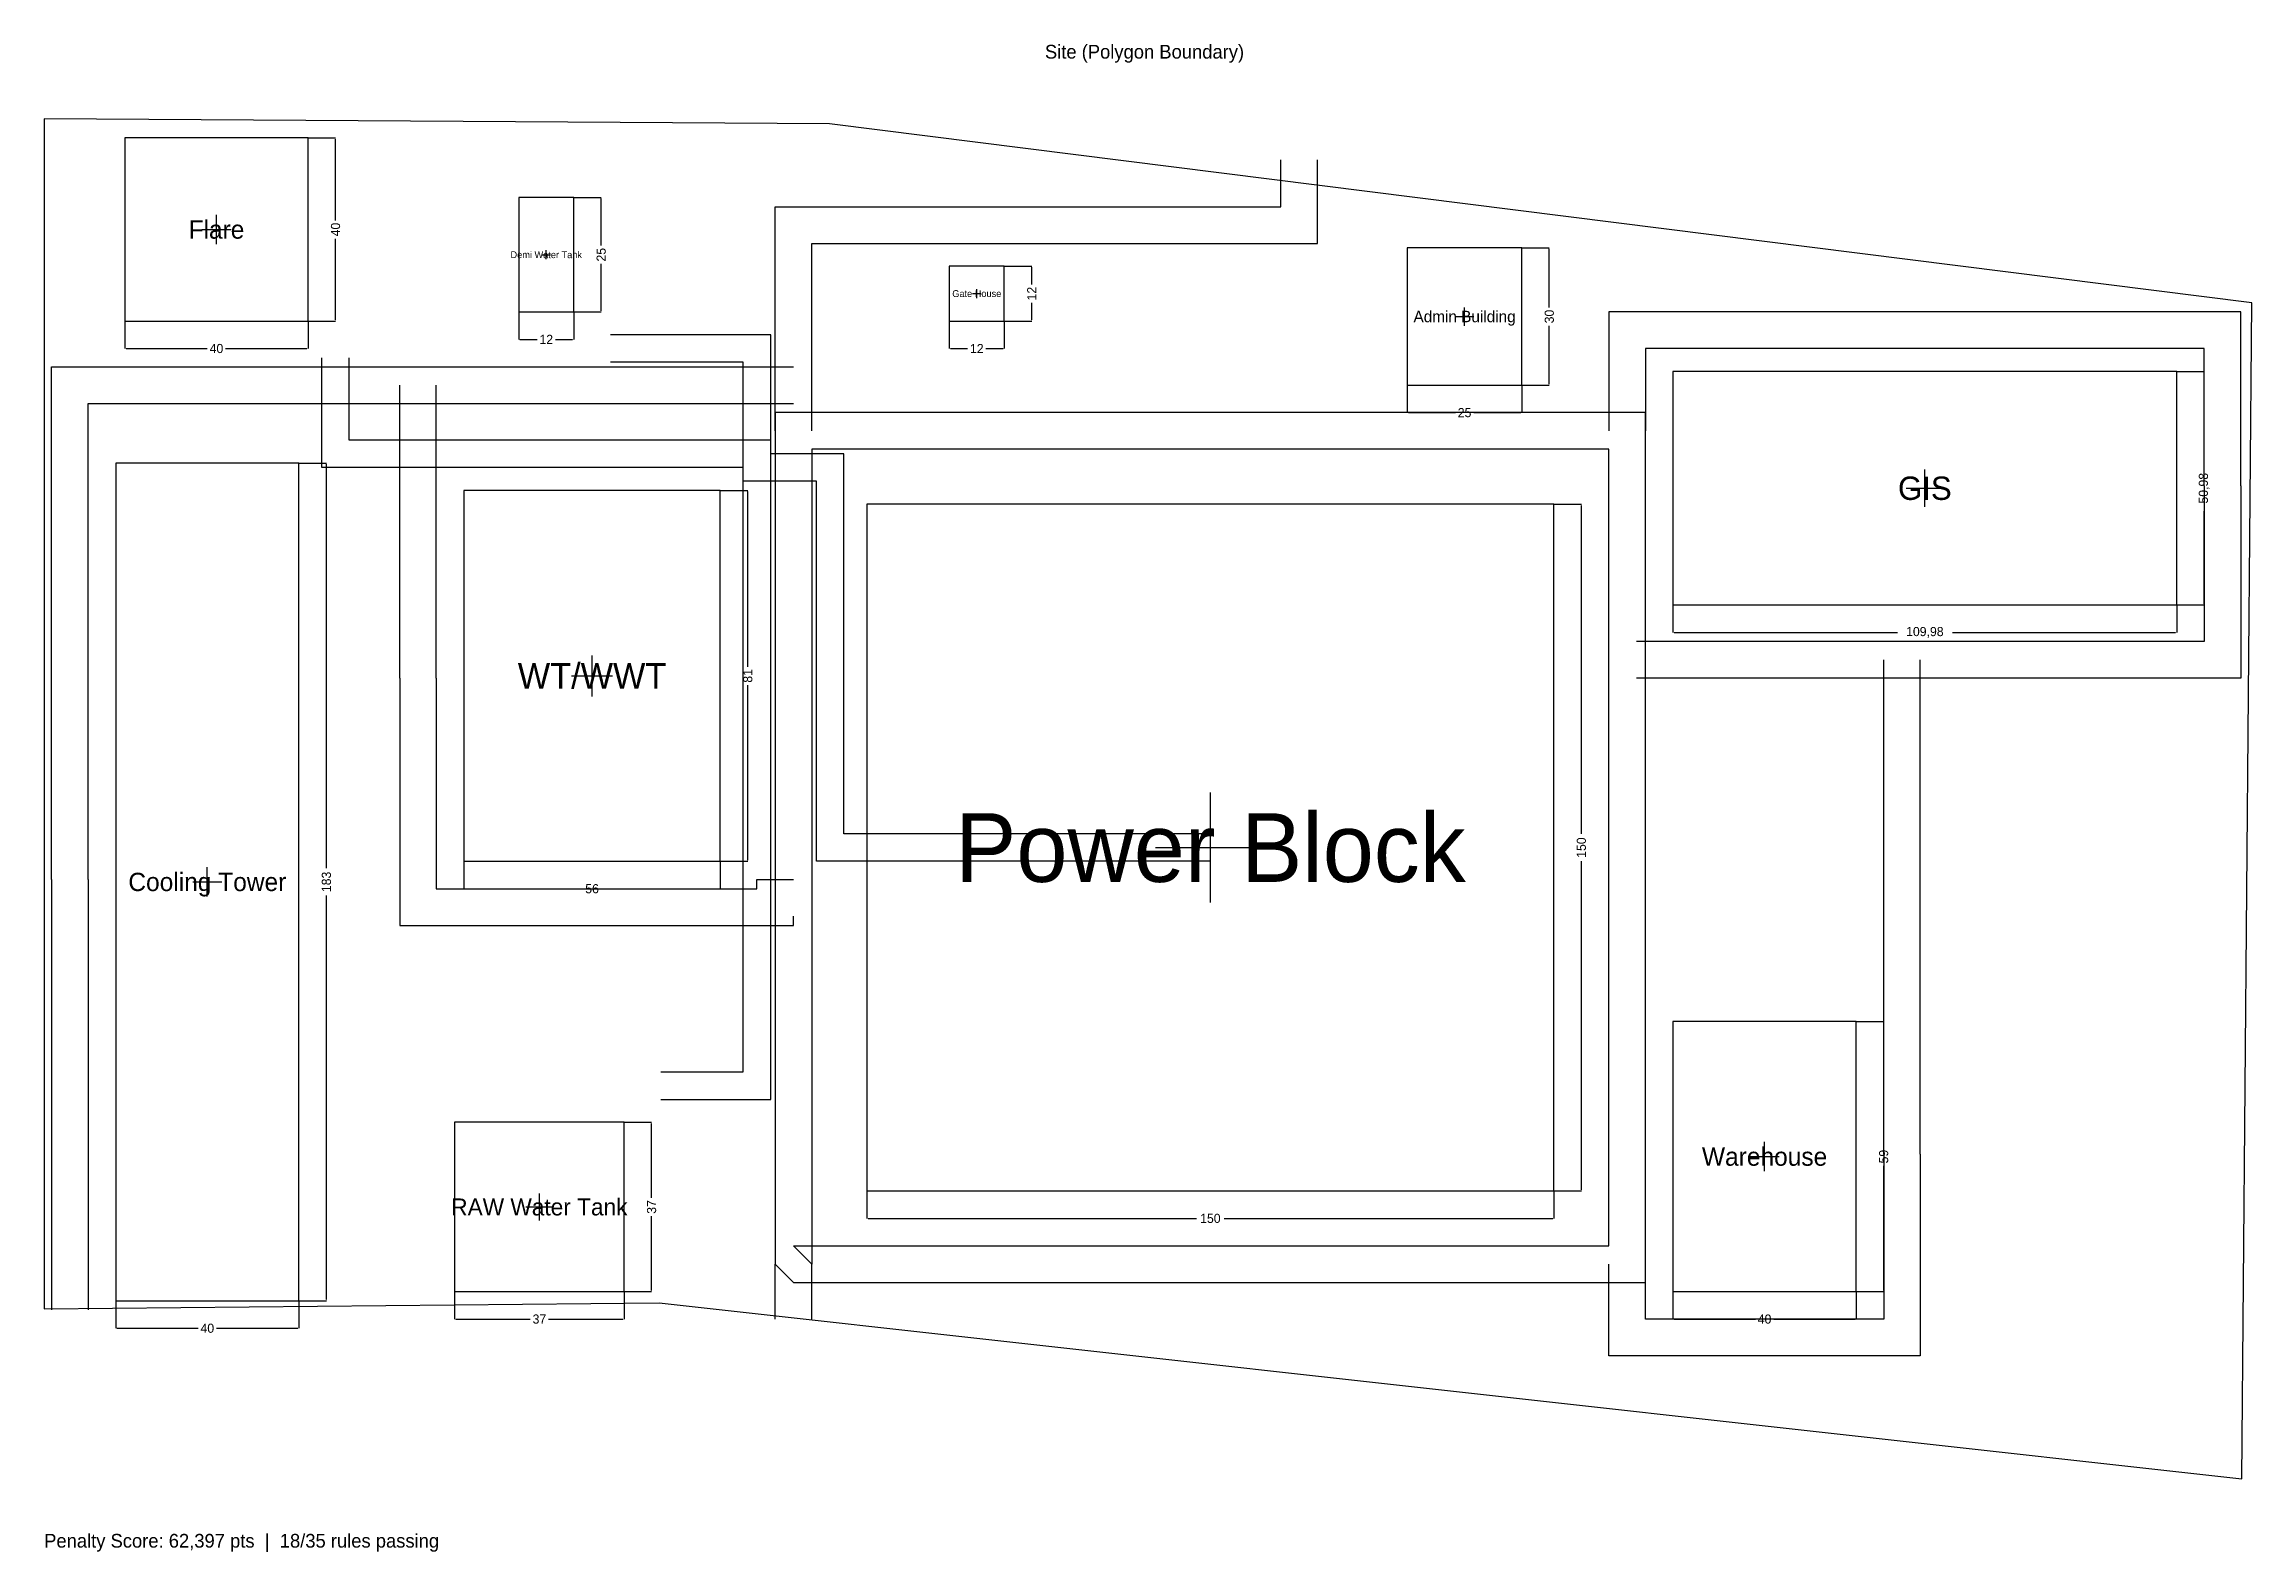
# Model space of a CAD drawing. Header units: metres. Extents: x 0 to 482, y -15 to 314.
import ezdxf
from ezdxf.enums import TextEntityAlignment as Align

# ---------------------------------------------------------------- set-up
doc = ezdxf.new("R2010")
doc.units = ezdxf.units.M
doc.linetypes.add('DASHED', pattern=[0.25, -0.25])
for name, color, linetype in [('ADMIN_BUILDING', 6, 'CONTINUOUS'), ('COOLING_TOWER', 3, 'CONTINUOUS'), ('DIMENSIONS', 8, 'CONTINUOUS'), ('FLARE', 30, 'CONTINUOUS'), ('GATE_HOUSE', 2, 'CONTINUOUS'), ('GIS', 5, 'CONTINUOUS'), ('LABELS', 7, 'CONTINUOUS'), ('PIPE_RACK', 8, 'DASHED'), ('POWER_BLOCK', 4, 'CONTINUOUS'), ('ROAD', 8, 'CONTINUOUS'), ('SITE_BOUNDARY', 7, 'CONTINUOUS'), ('WAREHOUSE', 6, 'CONTINUOUS'), ('WATER', 3, 'CONTINUOUS'), ('WT_WWT', 4, 'CONTINUOUS')]:
    doc.layers.add(name, color=color, linetype=linetype)
doc.dimstyles.get("Standard").update_dxf_attribs({"dimtxt": 2.5, "dimasz": 2.5, "dimexe": 1.25, "dimexo": 0.625, "dimtad": 1, "dimcen": 2.5, "dimazin": 3, "dimtfac": 1, "dimtmove": 0, "dimatfit": 3})

# ---------------------------------------------------------------- blocks, each defined once
blk = doc.blocks.new('_CLOSEDFILLED')
at = {"color": 0, "linetype": 'BYBLOCK'}
blk.add_solid([(-1, 0.2), (0, 0), (-1, -0.2)], dxfattribs=at)
blk = doc.blocks.new('*D1')
for p, q in [((198, 254), (198, 248)), ((210, 254), (210, 248)), ((198.25, 248), (202, 248)), ((206, 248), (209.75, 248))]:
    blk.add_line(p, q)
at = {"layer": 'Defpoints'}
for p in [(198, 254), (210, 254), (198, 248)]:
    blk.add_point(p, dxfattribs=at)
at = {"layer": 'DIMENSIONS', "xscale": 0.25, "yscale": 0.25, "rotation": 180}
blk.add_blockref('_CLOSEDFILLED', (198, 248), dxfattribs=at)
at = {"layer": 'DIMENSIONS', "xscale": 0.25, "yscale": 0.25}
blk.add_blockref('_CLOSEDFILLED', (210, 248), dxfattribs=at)
at = {"layer": 'DIMENSIONS', "insert": (204, 248), "char_height": 2, "attachment_point": 5}
blk.add_mtext('12', dxfattribs=at)
blk = doc.blocks.new('*D2')
for p, q in [((210, 266), (216, 266)), ((216, 262), (216, 265.75)), ((216, 254.25), (216, 258)), ((210, 254), (216, 254))]:
    blk.add_line(p, q)
at = {"layer": 'Defpoints'}
for p in [(210, 266), (210, 254), (216, 254)]:
    blk.add_point(p, dxfattribs=at)
at = {"layer": 'DIMENSIONS', "xscale": 0.25, "yscale": 0.25}
for p, rotation in [((216, 266), 90), ((216, 254), 270)]:
    blk.add_blockref('_CLOSEDFILLED', p, dxfattribs=dict(at, rotation=rotation))
at = {"layer": 'DIMENSIONS', "insert": (216, 260), "char_height": 2, "attachment_point": 5, "rotation": 90}
blk.add_mtext('12', dxfattribs=at)
blk = doc.blocks.new('*D3')
for p, q in [((356, 192), (356, 186)), ((465.984, 192), (465.984, 186)), ((356.25, 186), (404.992, 186)), ((416.992, 186), (465.734, 186))]:
    blk.add_line(p, q)
at = {"layer": 'Defpoints'}
for p in [(356, 192), (465.984, 192), (356, 186)]:
    blk.add_point(p, dxfattribs=at)
at = {"layer": 'DIMENSIONS', "xscale": 0.25, "yscale": 0.25, "rotation": 180}
blk.add_blockref('_CLOSEDFILLED', (356, 186), dxfattribs=at)
at = {"layer": 'DIMENSIONS', "xscale": 0.25, "yscale": 0.25}
blk.add_blockref('_CLOSEDFILLED', (465.984, 186), dxfattribs=at)
at = {"layer": 'DIMENSIONS', "insert": (410.992, 186), "char_height": 2, "attachment_point": 5}
blk.add_mtext('109,98', dxfattribs=at)
blk = doc.blocks.new('*D4')
for p, q in [((465.984, 242.984), (471.984, 242.984)), ((471.984, 222.492), (471.984, 242.734)), ((471.984, 192.25), (471.984, 212.492)), ((465.984, 192), (471.984, 192))]:
    blk.add_line(p, q)
at = {"layer": 'Defpoints'}
for p in [(465.984, 242.984), (465.984, 192), (471.984, 192)]:
    blk.add_point(p, dxfattribs=at)
at = {"layer": 'DIMENSIONS', "xscale": 0.25, "yscale": 0.25}
for p, rotation in [((471.984, 242.984), 90), ((471.984, 192), 270)]:
    blk.add_blockref('_CLOSEDFILLED', p, dxfattribs=dict(at, rotation=rotation))
at = {"layer": 'DIMENSIONS', "insert": (471.984, 217.492), "char_height": 2, "attachment_point": 5, "rotation": 90}
blk.add_mtext('50,98', dxfattribs=at)
blk = doc.blocks.new('*D5')
for p, q in [((90, 42), (90, 36)), ((127, 42), (127, 36)), ((90.25, 36), (106.5, 36)), ((110.5, 36), (126.75, 36))]:
    blk.add_line(p, q)
at = {"layer": 'Defpoints'}
for p in [(90, 42), (127, 42), (90, 36)]:
    blk.add_point(p, dxfattribs=at)
at = {"layer": 'DIMENSIONS', "xscale": 0.25, "yscale": 0.25, "rotation": 180}
blk.add_blockref('_CLOSEDFILLED', (90, 36), dxfattribs=at)
at = {"layer": 'DIMENSIONS', "xscale": 0.25, "yscale": 0.25}
blk.add_blockref('_CLOSEDFILLED', (127, 36), dxfattribs=at)
at = {"layer": 'DIMENSIONS', "insert": (108.5, 36), "char_height": 2, "attachment_point": 5}
blk.add_mtext('37', dxfattribs=at)
blk = doc.blocks.new('*D6')
for p, q in [((127, 79), (133, 79)), ((133, 62.5), (133, 78.75)), ((133, 42.25), (133, 58.5)), ((127, 42), (133, 42))]:
    blk.add_line(p, q)
at = {"layer": 'Defpoints'}
for p in [(127, 79), (127, 42), (133, 42)]:
    blk.add_point(p, dxfattribs=at)
at = {"layer": 'DIMENSIONS', "xscale": 0.25, "yscale": 0.25}
for p, rotation in [((133, 79), 90), ((133, 42), 270)]:
    blk.add_blockref('_CLOSEDFILLED', p, dxfattribs=dict(at, rotation=rotation))
at = {"layer": 'DIMENSIONS', "insert": (133, 60.5), "char_height": 2, "attachment_point": 5, "rotation": 90}
blk.add_mtext('37', dxfattribs=at)
blk = doc.blocks.new('*D7')
for p, q in [((180, 64), (180, 58)), ((330, 64), (330, 58)), ((180.25, 58), (252, 58)), ((258, 58), (329.75, 58))]:
    blk.add_line(p, q)
at = {"layer": 'Defpoints'}
for p in [(180, 64), (330, 64), (180, 58)]:
    blk.add_point(p, dxfattribs=at)
at = {"layer": 'DIMENSIONS', "xscale": 0.25, "yscale": 0.25, "rotation": 180}
blk.add_blockref('_CLOSEDFILLED', (180, 58), dxfattribs=at)
at = {"layer": 'DIMENSIONS', "xscale": 0.25, "yscale": 0.25}
blk.add_blockref('_CLOSEDFILLED', (330, 58), dxfattribs=at)
at = {"layer": 'DIMENSIONS', "insert": (255, 58), "char_height": 2, "attachment_point": 5}
blk.add_mtext('150', dxfattribs=at)
blk = doc.blocks.new('*D8')
for p, q in [((330, 214), (336, 214)), ((336, 142), (336, 213.75)), ((336, 64.25), (336, 136)), ((330, 64), (336, 64))]:
    blk.add_line(p, q)
at = {"layer": 'Defpoints'}
for p in [(330, 214), (330, 64), (336, 64)]:
    blk.add_point(p, dxfattribs=at)
at = {"layer": 'DIMENSIONS', "xscale": 0.25, "yscale": 0.25}
for p, rotation in [((336, 214), 90), ((336, 64), 270)]:
    blk.add_blockref('_CLOSEDFILLED', p, dxfattribs=dict(at, rotation=rotation))
at = {"layer": 'DIMENSIONS', "insert": (336, 139), "char_height": 2, "attachment_point": 5, "rotation": 90}
blk.add_mtext('150', dxfattribs=at)
blk = doc.blocks.new('*D9')
for p, q in [((18, 254), (18, 248)), ((58, 254), (58, 248)), ((18.25, 248), (36, 248)), ((40, 248), (57.75, 248))]:
    blk.add_line(p, q)
at = {"layer": 'Defpoints'}
for p in [(18, 254), (58, 254), (18, 248)]:
    blk.add_point(p, dxfattribs=at)
at = {"layer": 'DIMENSIONS', "xscale": 0.25, "yscale": 0.25, "rotation": 180}
blk.add_blockref('_CLOSEDFILLED', (18, 248), dxfattribs=at)
at = {"layer": 'DIMENSIONS', "xscale": 0.25, "yscale": 0.25}
blk.add_blockref('_CLOSEDFILLED', (58, 248), dxfattribs=at)
at = {"layer": 'DIMENSIONS', "insert": (38, 248), "char_height": 2, "attachment_point": 5}
blk.add_mtext('40', dxfattribs=at)
blk = doc.blocks.new('*D10')
for p, q in [((58, 294), (64, 294)), ((64, 276), (64, 293.75)), ((64, 254.25), (64, 272)), ((58, 254), (64, 254))]:
    blk.add_line(p, q)
at = {"layer": 'Defpoints'}
for p in [(58, 294), (58, 254), (64, 254)]:
    blk.add_point(p, dxfattribs=at)
at = {"layer": 'DIMENSIONS', "xscale": 0.25, "yscale": 0.25}
for p, rotation in [((64, 294), 90), ((64, 254), 270)]:
    blk.add_blockref('_CLOSEDFILLED', p, dxfattribs=dict(at, rotation=rotation))
at = {"layer": 'DIMENSIONS', "insert": (64, 274), "char_height": 2, "attachment_point": 5, "rotation": 90}
blk.add_mtext('40', dxfattribs=at)
blk = doc.blocks.new('*D11')
for p, q in [((16, 40), (16, 34)), ((56, 40), (56, 34)), ((16.25, 34), (34, 34)), ((38, 34), (55.75, 34))]:
    blk.add_line(p, q)
at = {"layer": 'Defpoints'}
for p in [(16, 40), (56, 40), (16, 34)]:
    blk.add_point(p, dxfattribs=at)
at = {"layer": 'DIMENSIONS', "xscale": 0.25, "yscale": 0.25, "rotation": 180}
blk.add_blockref('_CLOSEDFILLED', (16, 34), dxfattribs=at)
at = {"layer": 'DIMENSIONS', "xscale": 0.25, "yscale": 0.25}
blk.add_blockref('_CLOSEDFILLED', (56, 34), dxfattribs=at)
at = {"layer": 'DIMENSIONS', "insert": (36, 34), "char_height": 2, "attachment_point": 5}
blk.add_mtext('40', dxfattribs=at)
blk = doc.blocks.new('*D12')
for p, q in [((56, 223), (62, 223)), ((62, 134.5), (62, 222.75)), ((62, 40.25), (62, 128.5)), ((56, 40), (62, 40))]:
    blk.add_line(p, q)
at = {"layer": 'Defpoints'}
for p in [(56, 223), (56, 40), (62, 40)]:
    blk.add_point(p, dxfattribs=at)
at = {"layer": 'DIMENSIONS', "xscale": 0.25, "yscale": 0.25}
for p, rotation in [((62, 223), 90), ((62, 40), 270)]:
    blk.add_blockref('_CLOSEDFILLED', p, dxfattribs=dict(at, rotation=rotation))
at = {"layer": 'DIMENSIONS', "insert": (62, 131.5), "char_height": 2, "attachment_point": 5, "rotation": 90}
blk.add_mtext('183', dxfattribs=at)
blk = doc.blocks.new('*D13')
for p, q in [((92, 136), (92, 130)), ((148, 136), (148, 130)), ((92.25, 130), (118, 130)), ((122, 130), (147.75, 130))]:
    blk.add_line(p, q)
at = {"layer": 'Defpoints'}
for p in [(92, 136), (148, 136), (92, 130)]:
    blk.add_point(p, dxfattribs=at)
at = {"layer": 'DIMENSIONS', "xscale": 0.25, "yscale": 0.25, "rotation": 180}
blk.add_blockref('_CLOSEDFILLED', (92, 130), dxfattribs=at)
at = {"layer": 'DIMENSIONS', "xscale": 0.25, "yscale": 0.25}
blk.add_blockref('_CLOSEDFILLED', (148, 130), dxfattribs=at)
at = {"layer": 'DIMENSIONS', "insert": (120, 130), "char_height": 2, "attachment_point": 5}
blk.add_mtext('56', dxfattribs=at)
blk = doc.blocks.new('*D14')
for p, q in [((148, 217), (154, 217)), ((154, 178.5), (154, 216.75)), ((154, 136.25), (154, 174.5)), ((148, 136), (154, 136))]:
    blk.add_line(p, q)
at = {"layer": 'Defpoints'}
for p in [(148, 217), (148, 136), (154, 136)]:
    blk.add_point(p, dxfattribs=at)
at = {"layer": 'DIMENSIONS', "xscale": 0.25, "yscale": 0.25}
for p, rotation in [((154, 217), 90), ((154, 136), 270)]:
    blk.add_blockref('_CLOSEDFILLED', p, dxfattribs=dict(at, rotation=rotation))
at = {"layer": 'DIMENSIONS', "insert": (154, 176.5), "char_height": 2, "attachment_point": 5, "rotation": 90}
blk.add_mtext('81', dxfattribs=at)
blk = doc.blocks.new('*D15')
for p, q in [((356, 42), (356, 36)), ((396, 42), (396, 36)), ((356.25, 36), (374, 36)), ((378, 36), (395.75, 36))]:
    blk.add_line(p, q)
at = {"layer": 'Defpoints'}
for p in [(356, 42), (396, 42), (356, 36)]:
    blk.add_point(p, dxfattribs=at)
at = {"layer": 'DIMENSIONS', "xscale": 0.25, "yscale": 0.25, "rotation": 180}
blk.add_blockref('_CLOSEDFILLED', (356, 36), dxfattribs=at)
at = {"layer": 'DIMENSIONS', "xscale": 0.25, "yscale": 0.25}
blk.add_blockref('_CLOSEDFILLED', (396, 36), dxfattribs=at)
at = {"layer": 'DIMENSIONS', "insert": (376, 36), "char_height": 2, "attachment_point": 5}
blk.add_mtext('40', dxfattribs=at)
blk = doc.blocks.new('*D16')
for p, q in [((396, 101), (402, 101)), ((402, 73.5), (402, 100.75)), ((402, 42.25), (402, 69.5)), ((396, 42), (402, 42))]:
    blk.add_line(p, q)
at = {"layer": 'Defpoints'}
for p in [(396, 101), (396, 42), (402, 42)]:
    blk.add_point(p, dxfattribs=at)
at = {"layer": 'DIMENSIONS', "xscale": 0.25, "yscale": 0.25}
for p, rotation in [((402, 101), 90), ((402, 42), 270)]:
    blk.add_blockref('_CLOSEDFILLED', p, dxfattribs=dict(at, rotation=rotation))
at = {"layer": 'DIMENSIONS', "insert": (402, 71.5), "char_height": 2, "attachment_point": 5, "rotation": 90}
blk.add_mtext('59', dxfattribs=at)
blk = doc.blocks.new('*D17')
for p, q in [((298, 240), (298, 234)), ((323, 240), (323, 234)), ((298.25, 234), (308.5, 234)), ((312.5, 234), (322.75, 234))]:
    blk.add_line(p, q)
at = {"layer": 'Defpoints'}
for p in [(298, 240), (323, 240), (298, 234)]:
    blk.add_point(p, dxfattribs=at)
at = {"layer": 'DIMENSIONS', "xscale": 0.25, "yscale": 0.25, "rotation": 180}
blk.add_blockref('_CLOSEDFILLED', (298, 234), dxfattribs=at)
at = {"layer": 'DIMENSIONS', "xscale": 0.25, "yscale": 0.25}
blk.add_blockref('_CLOSEDFILLED', (323, 234), dxfattribs=at)
at = {"layer": 'DIMENSIONS', "insert": (310.5, 234), "char_height": 2, "attachment_point": 5}
blk.add_mtext('25', dxfattribs=at)
blk = doc.blocks.new('*D18')
for p, q in [((323, 270), (329, 270)), ((329, 257), (329, 269.75)), ((329, 240.25), (329, 253)), ((323, 240), (329, 240))]:
    blk.add_line(p, q)
at = {"layer": 'Defpoints'}
for p in [(323, 270), (323, 240), (329, 240)]:
    blk.add_point(p, dxfattribs=at)
at = {"layer": 'DIMENSIONS', "xscale": 0.25, "yscale": 0.25}
for p, rotation in [((329, 270), 90), ((329, 240), 270)]:
    blk.add_blockref('_CLOSEDFILLED', p, dxfattribs=dict(at, rotation=rotation))
at = {"layer": 'DIMENSIONS', "insert": (329, 255), "char_height": 2, "attachment_point": 5, "rotation": 90}
blk.add_mtext('30', dxfattribs=at)
blk = doc.blocks.new('*D19')
for p, q in [((104, 256), (104, 250)), ((116, 256), (116, 250)), ((104.25, 250), (108, 250)), ((112, 250), (115.75, 250))]:
    blk.add_line(p, q)
at = {"layer": 'Defpoints'}
for p in [(104, 256), (116, 256), (104, 250)]:
    blk.add_point(p, dxfattribs=at)
at = {"layer": 'DIMENSIONS', "xscale": 0.25, "yscale": 0.25, "rotation": 180}
blk.add_blockref('_CLOSEDFILLED', (104, 250), dxfattribs=at)
at = {"layer": 'DIMENSIONS', "xscale": 0.25, "yscale": 0.25}
blk.add_blockref('_CLOSEDFILLED', (116, 250), dxfattribs=at)
at = {"layer": 'DIMENSIONS', "insert": (110, 250), "char_height": 2, "attachment_point": 5}
blk.add_mtext('12', dxfattribs=at)
blk = doc.blocks.new('*D20')
for p, q in [((116, 281), (122, 281)), ((122, 270.5), (122, 280.75)), ((122, 256.25), (122, 266.5)), ((116, 256), (122, 256))]:
    blk.add_line(p, q)
at = {"layer": 'Defpoints'}
for p in [(116, 281), (116, 256), (122, 256)]:
    blk.add_point(p, dxfattribs=at)
at = {"layer": 'DIMENSIONS', "xscale": 0.25, "yscale": 0.25}
for p, rotation in [((122, 281), 90), ((122, 256), 270)]:
    blk.add_blockref('_CLOSEDFILLED', p, dxfattribs=dict(at, rotation=rotation))
at = {"layer": 'DIMENSIONS', "insert": (122, 268.5), "char_height": 2, "attachment_point": 5, "rotation": 90}
blk.add_mtext('25', dxfattribs=at)

msp = doc.modelspace()

# ---------------------------------------------------------------- linework, layer by layer
at = {"layer": 'ADMIN_BUILDING'}
for p, q in [((310.5, 253), (310.5, 257)), ((308.5, 255), (312.5, 255))]:
    msp.add_line(p, q, dxfattribs=at)
msp.add_lwpolyline([(298, 240), (323, 240), (323, 270), (298, 270)], close=True, dxfattribs=at)
at = {"layer": 'COOLING_TOWER'}
for p, q in [((32.8, 131.5), (39.2, 131.5)), ((36, 128.3), (36, 134.7))]:
    msp.add_line(p, q, dxfattribs=at)
msp.add_lwpolyline([(16, 40), (56, 40), (56, 223), (16, 223)], close=True, dxfattribs=at)
at = {"layer": 'FLARE'}
for p, q in [((38, 270.8), (38, 277.2)), ((34.8, 274), (41.2, 274))]:
    msp.add_line(p, q, dxfattribs=at)
msp.add_lwpolyline([(18, 254), (58, 254), (58, 294), (18, 294)], close=True, dxfattribs=at)
at = {"layer": 'GATE_HOUSE'}
for p, q in [((204, 259.04), (204, 260.96)), ((203.04, 260), (204.96, 260))]:
    msp.add_line(p, q, dxfattribs=at)
msp.add_lwpolyline([(198, 254), (210, 254), (210, 266), (198, 266)], close=True, dxfattribs=at)
at = {"layer": 'GIS'}
for p, q in [((406.913, 217.492), (415.071, 217.492)), ((410.992, 213.413), (410.992, 221.571))]:
    msp.add_line(p, q, dxfattribs=at)
msp.add_lwpolyline([(356, 192), (465.984, 192), (465.984, 242.984), (356, 242.984)], close=True, dxfattribs=at)
at = {"layer": 'PIPE_RACK'}
for points in [[(135, 84), (159, 84), (159, 225), (159, 251), (124, 251)], [(255, 136), (169, 136), (169, 219), (153, 219), (153, 222), (61, 222), (61, 231), (61, 246)], [(255, 142), (175, 142), (175, 225), (159, 225), (159, 228), (67, 228), (67, 231), (67, 246)], [(135, 90), (153, 90), (153, 225), (153, 245), (124, 245)]]:
    msp.add_lwpolyline(points, dxfattribs=at)
at = {"layer": 'POWER_BLOCK'}
for p, q in [((255, 127), (255, 151)), ((243, 139), (267, 139))]:
    msp.add_line(p, q, dxfattribs=at)
msp.add_lwpolyline([(180, 64), (330, 64), (330, 214), (180, 214)], close=True, dxfattribs=at)
at = {"layer": 'ROAD'}
for points in [[(190, 278.962), (204.926, 278.962), (218, 278.962), (270.412, 278.962), (270.412, 289.21)], [(190, 270.962), (204.926, 270.962), (218, 270.962), (278.412, 270.962), (278.412, 289.21)], [(160, 230), (160, 278.962), (190, 278.962)], [(168, 230), (168, 270.962), (190, 270.962)], [(480, 218), (480, 256), (342, 256), (342, 230)], [(472, 218), (472, 248), (350, 248), (350, 230)], [(2, 132), (2, 244), (164, 244)], [(78, 176), (78, 240)], [(86, 176), (86, 240)], [(10, 132), (10, 236), (164, 236)], [(480, 218), (480, 176), (348, 176)], [(472, 218), (472, 184), (348, 184)], [(402, 72), (402, 180)], [(410, 72), (410, 180)], [(78, 176), (78, 122), (164, 122), (164, 124), (164, 124)], [(86, 176), (86, 130), (156, 130), (156, 132), (164, 132)], [(2, 132), (2, 38.016)], [(10, 132), (10, 38.016)], [(410, 72), (410, 28), (342, 28), (342, 48)], [(402, 72), (402, 36), (350, 36), (350, 48)], [(160, 36.005), (160, 48)], [(168, 36.005), (168, 48)]]:
    msp.add_lwpolyline(points, dxfattribs=at)
for points in [[(164, 44), (350, 44), (350, 234), (160, 234), (160, 48)], [(164, 52), (342, 52), (342, 226), (168, 226), (168, 48)]]:
    msp.add_lwpolyline(points, close=True, dxfattribs=at)
at = {"layer": 'SITE_BOUNDARY'}
msp.add_lwpolyline([(134.687, 39.572), (480.197, 1.083), (482.384, 257.957), (171.873, 297.095), (0.375, 298.18), (0.375, 38.261)], close=True, dxfattribs=at)
at = {"layer": 'WAREHOUSE'}
for p, q in [((376, 68.3), (376, 74.7)), ((372.8, 71.5), (379.2, 71.5))]:
    msp.add_line(p, q, dxfattribs=at)
msp.add_lwpolyline([(356, 42), (396, 42), (396, 101), (356, 101)], close=True, dxfattribs=at)
at = {"layer": 'WATER'}
for p, q in [((109.04, 268.5), (110.96, 268.5)), ((110, 267.54), (110, 269.46)), ((108.5, 57.54), (108.5, 63.46)), ((105.54, 60.5), (111.46, 60.5))]:
    msp.add_line(p, q, dxfattribs=at)
for points in [[(104, 256), (116, 256), (116, 281), (104, 281)], [(90, 42), (127, 42), (127, 79), (90, 79)]]:
    msp.add_lwpolyline(points, close=True, dxfattribs=at)
at = {"layer": 'WT_WWT'}
for p, q in [((120, 172.02), (120, 180.98)), ((115.52, 176.5), (124.48, 176.5))]:
    msp.add_line(p, q, dxfattribs=at)
msp.add_lwpolyline([(92, 136), (148, 136), (148, 217), (92, 217)], close=True, dxfattribs=at)

# ---------------------------------------------------------------- texts
at = {"layer": 'LABELS'}
for s, height, p in [('Site (Polygon Boundary)', 3, (240.617, 312.839)), ('Flare', 4, (38, 274)), ('Demi Water Tank', 1.5, (110, 268.5)), ('Gate House', 1.5, (204, 260)), ('Admin Building', 2.5, (310.5, 255)), ('GIS', 5.0984, (410.992, 217.492)), ('WT/WWT', 5.6, (120, 176.5)), ('Power Block', 15, (255, 139)), ('Cooling Tower', 4, (36, 131.5)), ('Warehouse', 4, (376, 71.5)), ('RAW Water Tank', 3.7, (108.5, 60.5))]:
    msp.add_text(s, height=height, dxfattribs=at).set_placement(p, align=Align.MIDDLE_CENTER)
msp.add_text('Penalty Score: 62,397 pts  |  18/35 rules passing', height=3, dxfattribs=at).set_placement((0.375, -13.917))

# ---------------------------------------------------------------- dimensions: what is measured, and where the dimension line sits
at = {"layer": 'DIMENSIONS'}
for base, p1, p2, picture, middle in [((64, 254), (58, 254), (58, 294), '*D10', (64, 274)), ((122, 256), (116, 256), (116, 281), '*D20', (122, 268.5)), ((329, 240), (323, 240), (323, 270), '*D18', (329, 255)), ((216, 254), (210, 254), (210, 266), '*D2', (216, 260)), ((471.984, 192), (465.984, 192), (465.984, 242.984), '*D4', (471.984, 217.492)), ((62, 40), (56, 40), (56, 223), '*D12', (62, 131.5)), ((154, 136), (148, 136), (148, 217), '*D14', (154, 176.5)), ((336, 64), (330, 64), (330, 214), '*D8', (336, 139)), ((402, 42), (396, 42), (396, 101), '*D16', (402, 71.5)), ((133, 42), (127, 42), (127, 79), '*D6', (133, 60.5))]:
    dim = msp.add_linear_dim(base=base, p1=p1, p2=p2, angle=90, dimstyle='Standard', override={"dimtxt": 2}, dxfattribs=at)
    dim.commit()
    dim.dimension.update_dxf_attribs({"geometry": picture, "text_midpoint": middle})
for base, p1, p2, picture, middle in [((104, 250), (104, 256), (116, 256), '*D19', (110, 250)), ((18, 248), (18, 254), (58, 254), '*D9', (38, 248)), ((198, 248), (198, 254), (210, 254), '*D1', (204, 248)), ((298, 234), (298, 240), (323, 240), '*D17', (310.5, 234)), ((356, 186), (356, 192), (465.984, 192), '*D3', (410.992, 186)), ((92, 130), (92, 136), (148, 136), '*D13', (120, 130)), ((180, 58), (180, 64), (330, 64), '*D7', (255, 58)), ((16, 34), (16, 40), (56, 40), '*D11', (36, 34)), ((90, 36), (90, 42), (127, 42), '*D5', (108.5, 36)), ((356, 36), (356, 42), (396, 42), '*D15', (376, 36))]:
    dim = msp.add_linear_dim(base=base, p1=p1, p2=p2, dimstyle='Standard', override={"dimtxt": 2}, dxfattribs=at)
    dim.commit()
    dim.dimension.update_dxf_attribs({"geometry": picture, "text_midpoint": middle})

doc.saveas('drawing.dxf')
